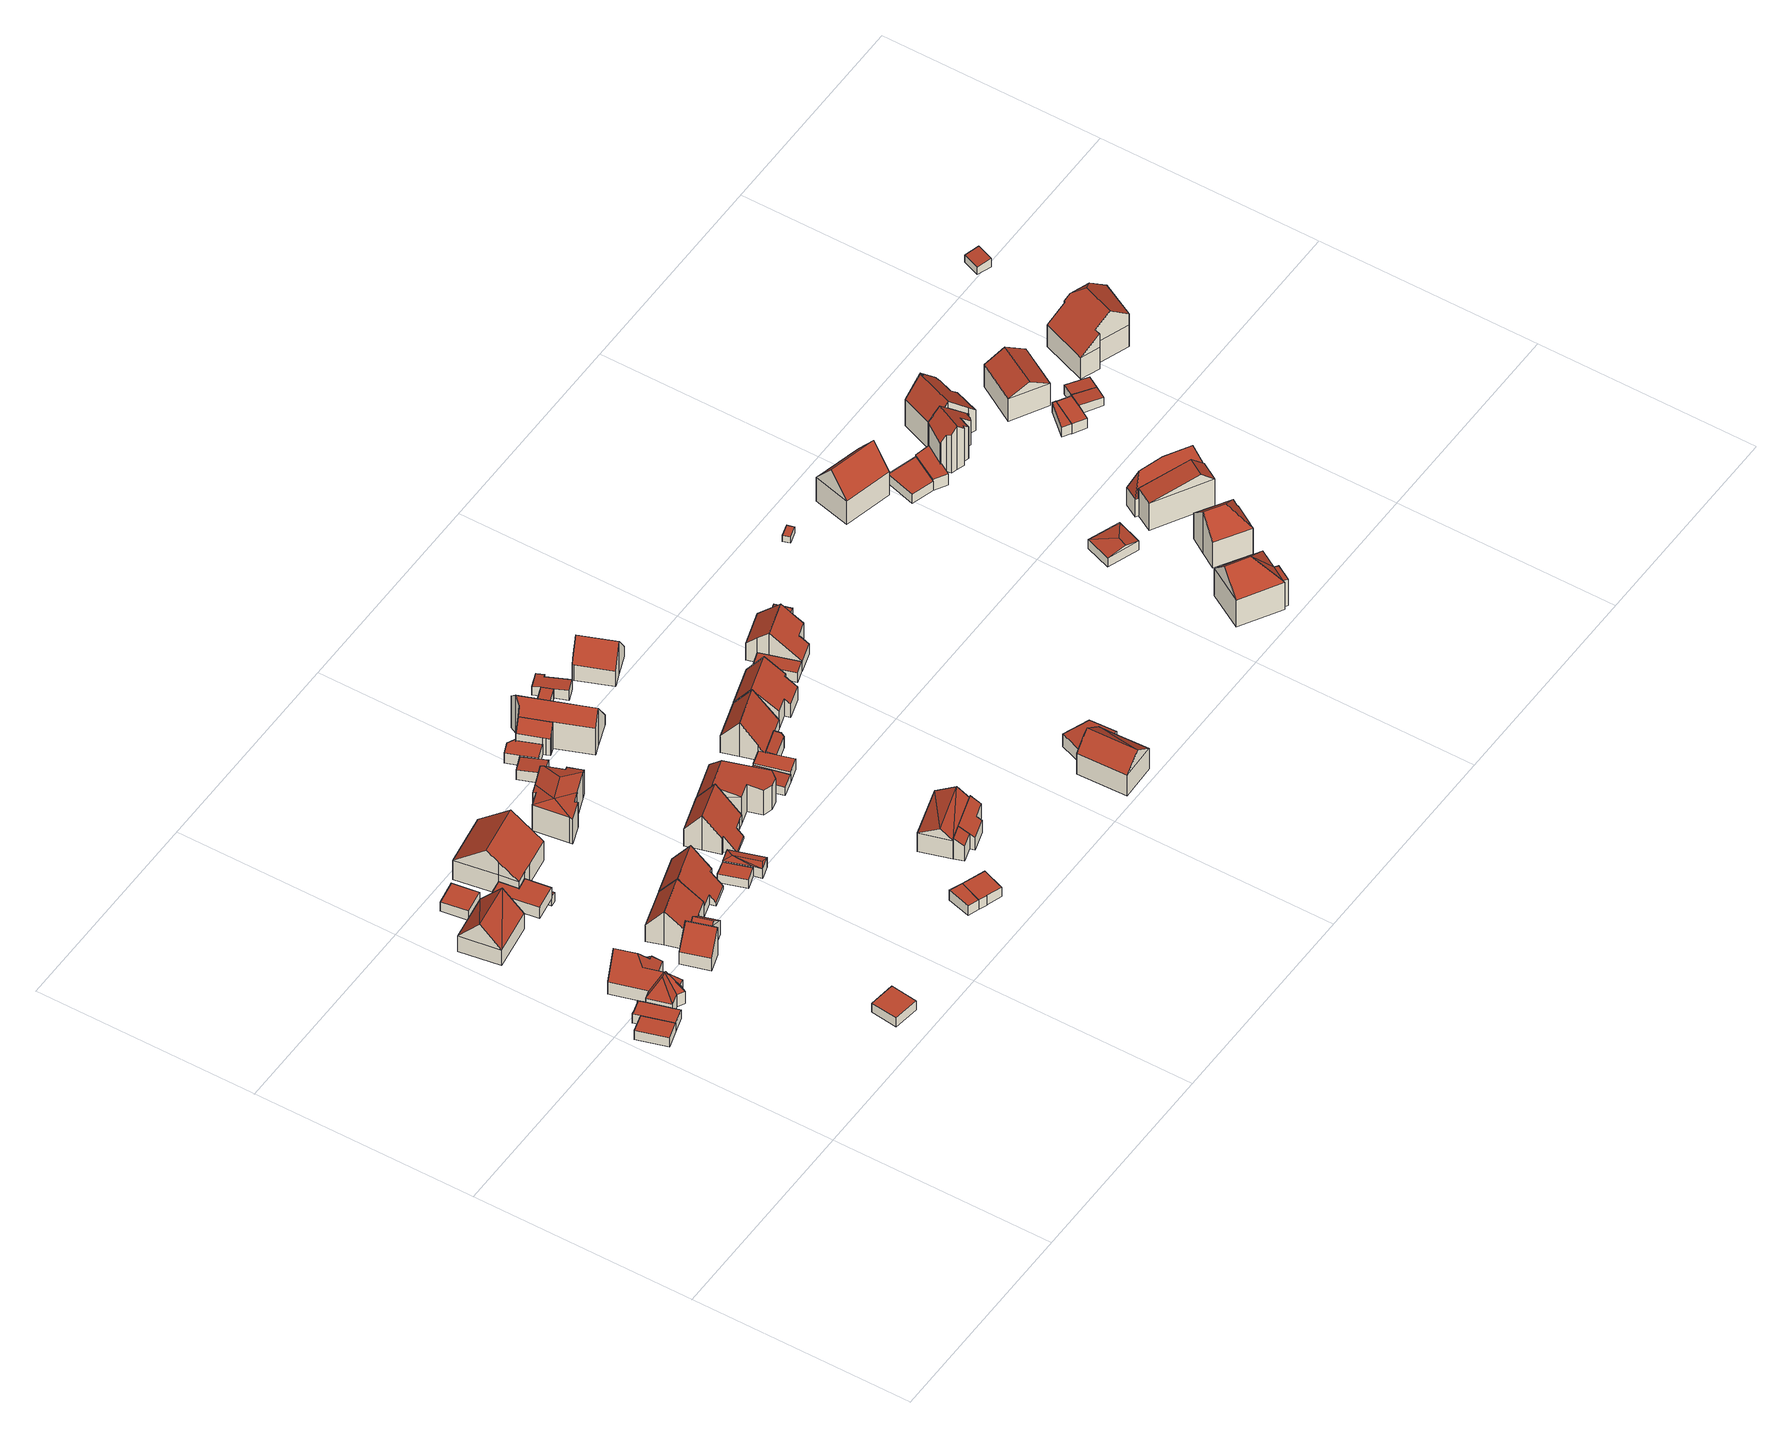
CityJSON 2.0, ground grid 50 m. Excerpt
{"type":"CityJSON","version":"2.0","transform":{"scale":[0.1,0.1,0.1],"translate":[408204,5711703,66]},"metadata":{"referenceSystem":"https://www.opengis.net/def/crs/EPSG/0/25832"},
"CityObjects":{
"building1":{"type":"Building","attributes":{"Gemeindeschluessel":"05978036","Geometrietyp2DReferenz":"3000","function":"31001_2460","roofType":"1000","measuredHeight":2.51},"geometry":[{"type":"MultiSurface","lod":"2","boundaries":[[[0,1,2,3]],[[1,4,5,2]],[[4,6,7,5]],[[6,0,3,7]],[[6,4,1,0]],[[3,2,5,7]]],"semantics":{"surfaces":[{"type":"WallSurface"},{"type":"RoofSurface"},{"type":"GroundSurface"}],"values":[0,0,0,0,1,2]}}]},
"building2":{"type":"Building","attributes":{"Gemeindeschluessel":"05978036","Geometrietyp2DReferenz":"3000","function":"31001_2460","roofType":"1000","measuredHeight":2.47},"geometry":[{"type":"MultiSurface","lod":"2","boundaries":[[[8,1,2,9]],[[1,0,3,2]],[[0,10,11,3]],[[10,12,13,11]],[[12,14,15,13]],[[14,16,17,15]],[[16,18,19,17]],[[18,20,21,19]],[[20,22,23,21]],[[22,24,25,23]],[[24,8,9,25]],[[24,22,20,18,16,14,12,10,0,1,8]],[[9,2,3,11,13,15,17,19,21,23,25]]],"semantics":{"surfaces":[{"type":"WallSurface"},{"type":"RoofSurface"},{"type":"GroundSurface"}],"values":[0,0,0,0,0,0,0,0,0,0,0,1,2]}}]},
"building3":{"type":"Building","attributes":{"Gemeindeschluessel":"05978036","Geometrietyp2DReferenz":"3000","function":"31001_1000","roofType":"5000","measuredHeight":9.23},"geometry":[{"type":"MultiSurface","lod":"2","boundaries":[[[26,27,28,29]],[[27,30,31,28]],[[30,32,33,31]],[[32,34,35,33]],[[34,36,37,35]],[[36,38,39,37]],[[38,40,41,39]],[[40,42,43,41]],[[42,44,45,43]],[[44,46,47,45]],[[46,48,49,47]],[[48,50,51,49]],[[50,26,29,51]],[[52,53,50,48]],[[54,52,48,46]],[[55,54,46,44]],[[55,44,42]],[[56,57,54,55,42,40]],[[58,59,60,56,40,38]],[[58,38,36]],[[59,58,36,34]],[[61,60,59,34,32]],[[61,32,30]],[[57,56,60,61,30,27]],[[53,52,54,57,27,26]],[[53,26,50]],[[29,28,31,33,35,37,39,41,43,45,47,49,51]]],"semantics":{"surfaces":[{"type":"WallSurface"},{"type":"RoofSurface"},{"type":"GroundSurface"}],"values":[0,0,0,0,0,0,0,0,0,0,0,0,0,1,1,1,1,1,1,1,1,1,0,1,1,1,2]}}]},
"building4":{"type":"Building","attributes":{"Gemeindeschluessel":"05978036","Geometrietyp2DReferenz":"3000","function":"31001_1000","roofType":"3100","measuredHeight":9.5},"geometry":[{"type":"MultiSurface","lod":"2","boundaries":[[[62,63,64,65]],[[63,66,67,64]],[[66,68,69,67]],[[68,62,65,69]],[[66,63,70]],[[62,68,71]],[[63,71,70]],[[71,63,62]],[[68,70,71]],[[70,68,66]],[[65,64,67,69]]],"semantics":{"surfaces":[{"type":"WallSurface"},{"type":"RoofSurface"},{"type":"GroundSurface"}],"values":[0,0,0,0,0,0,1,1,1,1,2]}}]},
"building5":{"type":"Building","attributes":{"Gemeindeschluessel":"05978036","Geometrietyp2DReferenz":"3000","function":"31001_2460","roofType":"1000","measuredHeight":2.5},"geometry":[{"type":"MultiSurface","lod":"2","boundaries":[[[72,73,74,75]],[[73,76,77,74]],[[76,78,79,77]],[[78,72,75,79]],[[78,76,73,72]],[[75,74,77,79]]],"semantics":{"surfaces":[{"type":"WallSurface"},{"type":"RoofSurface"},{"type":"GroundSurface"}],"values":[0,0,0,0,1,2]}}]},
"building6":{"type":"Building","attributes":{"Gemeindeschluessel":"05978036","Geometrietyp2DReferenz":"3000","function":"31001_2460","roofType":"2100","measuredHeight":7.75},"geometry":[{"type":"MultiSurface","lod":"2","boundaries":[[[80,81,82,83]],[[81,84,85,82]],[[84,86,87,85]],[[86,88,89,87]],[[88,90,91,89]],[[90,80,83,91]],[[90,88,86,84,81,80]],[[83,82,85,87,89,91]]],"semantics":{"surfaces":[{"type":"WallSurface"},{"type":"RoofSurface"},{"type":"GroundSurface"}],"values":[0,0,0,0,0,0,1,2]}}]},
"building7":{"type":"Building","attributes":{"Gemeindeschluessel":"05978036","Geometrietyp2DReferenz":"3000","function":"31001_2460","roofType":"1000","measuredHeight":2.64},"geometry":[{"type":"MultiSurface","lod":"2","boundaries":[[[92,93,94,95]],[[93,96,97,94]],[[96,98,99,97]],[[98,92,95,99]],[[98,96,93,92]],[[95,94,97,99]]],"semantics":{"surfaces":[{"type":"WallSurface"},{"type":"RoofSurface"},{"type":"GroundSurface"}],"values":[0,0,0,0,1,2]}}]},
"building8":{"type":"Building","attributes":{"Gemeindeschluessel":"05978036","Geometrietyp2DReferenz":"3000","function":"31001_2460","roofType":"1000","measuredHeight":3},"geometry":[{"type":"MultiSurface","lod":"2","boundaries":[[[100,101,102,103]],[[101,104,105,102]],[[104,106,107,105]],[[106,108,109,107]],[[108,110,111,109]],[[110,100,103,111]],[[110,108,106,104,101,100]],[[103,102,105,107,109,111]]],"semantics":{"surfaces":[{"type":"WallSurface"},{"type":"RoofSurface"},{"type":"GroundSurface"}],"values":[0,0,0,0,0,0,1,2]}}]},
"building9":{"type":"Building","attributes":{"Gemeindeschluessel":"05978036","Geometrietyp2DReferenz":"3000","function":"31001_1000"},"children":["building9-1","building9-2"]},
"building9-1":{"type":"BuildingPart","attributes":{"roofType":"3100","measuredHeight":8.42},"parents":["building9"],"geometry":[{"type":"MultiSurface","lod":"2","boundaries":[[[112,113,114,115]],[[113,88,89,114]],[[88,116,117,118,89]],[[88,113,119]],[[112,120,116,121]],[[113,112,121,119]],[[116,88,119,121]],[[115,114,89,118]],[[120,117,116]],[[112,115,118,117,120]]],"semantics":{"surfaces":[{"type":"WallSurface"},{"type":"RoofSurface"},{"type":"GroundSurface"},{"type":"ClosureSurface"}],"values":[0,0,0,0,0,1,1,2,0,3]}}]},
"building9-2":{"type":"BuildingPart","attributes":{"roofType":"3100","measuredHeight":9.26},"parents":["building9"],"geometry":[{"type":"MultiSurface","lod":"2","boundaries":[[[117,122,87,118]],[[122,123,85,87]],[[123,124,125,85]],[[124,126,127,125]],[[126,128,129,127]],[[128,130,131,129]],[[130,132,133,131]],[[132,134,112,115,133]],[[130,128,126,124]],[[124,123,122,117,120,134,132,130]],[[118,87,85,125,127,129,131,133,115]],[[120,112,134]],[[118,115,112,120,117]]],"semantics":{"surfaces":[{"type":"WallSurface"},{"type":"RoofSurface"},{"type":"GroundSurface"},{"type":"ClosureSurface"}],"values":[0,0,0,0,0,0,0,0,1,1,2,0,3]}}]},
"building10":{"type":"Building","attributes":{"Gemeindeschluessel":"05978036","Geometrietyp2DReferenz":"3000","function":"51009_1610","roofType":"1000","measuredHeight":2.47},"geometry":[{"type":"MultiSurface","lod":"2","boundaries":[[[135,136,137,138,139,140]],[[141,142,136,135]],[[142,143,137,136]],[[143,144,138,137]],[[144,145,139,138]],[[145,146,140,139]],[[146,141,135,140]],[[146,145,144,143,142,141]]],"semantics":{"surfaces":[{"type":"GroundSurface"},{"type":"WallSurface"},{"type":"RoofSurface"}],"values":[0,1,1,1,1,1,1,2]}}]},
"building11":{"type":"Building","attributes":{"Gemeindeschluessel":"05978036","Geometrietyp2DReferenz":"3000","function":"31001_1000","roofType":"3100","measuredHeight":10.94},"geometry":[{"type":"MultiSurface","lod":"2","boundaries":[[[147,148,149,150]],[[148,151,152,149]],[[151,153,154,152]],[[153,155,156,154]],[[155,157,158,156]],[[157,159,160,158]],[[159,147,150,160]],[[147,159,161,162]],[[155,153,151,148,162,161,163]],[[155,163,157]],[[157,163,161,159]],[[147,162,148]],[[150,149,152,154,156,158,160]]],"semantics":{"surfaces":[{"type":"WallSurface"},{"type":"RoofSurface"},{"type":"GroundSurface"}],"values":[0,0,0,0,0,0,0,1,1,0,0,0,2]}}]},
"building12":{"type":"Building","attributes":{"Gemeindeschluessel":"05978036","Geometrietyp2DReferenz":"3000","function":"31001_1000","roofType":"3100","measuredHeight":9.49},"geometry":[{"type":"MultiSurface","lod":"2","boundaries":[[[164,165,166,167]],[[165,168,169,166]],[[168,170,133,169]],[[170,171,172,133]],[[171,173,129,172]],[[173,174,175,129]],[[174,176,177,175]],[[176,178,179,177]],[[178,180,181,179]],[[180,164,167,181]],[[176,174,173,171]],[[171,170,168,165,164,180,178,176]],[[167,166,169,133,172,129,175,177,179,181]]],"semantics":{"surfaces":[{"type":"WallSurface"},{"type":"RoofSurface"},{"type":"GroundSurface"}],"values":[0,0,0,0,0,0,0,0,0,0,1,1,2]}}]},
"building13":{"type":"Building","attributes":{"Gemeindeschluessel":"05978036","Geometrietyp2DReferenz":"3000","function":"31001_2460","roofType":"1000","measuredHeight":2.4},"geometry":[{"type":"MultiSurface","lod":"2","boundaries":[[[182,183,184,185]],[[183,186,187,184]],[[186,188,189,187]],[[188,182,185,189]],[[188,186,183,182]],[[185,184,187,189]]],"semantics":{"surfaces":[{"type":"WallSurface"},{"type":"RoofSurface"},{"type":"GroundSurface"}],"values":[0,0,0,0,1,2]}}]},
"building14":{"type":"Building","attributes":{"Gemeindeschluessel":"05978036","Geometrietyp2DReferenz":"3000","function":"31001_2460","roofType":"5000","measuredHeight":3.07},"geometry":[{"type":"MultiSurface","lod":"2","boundaries":[[[190,191,192,185]],[[191,193,194,192]],[[193,195,196,194]],[[195,197,184,196]],[[197,190,185,184]],[[198,195,199]],[[198,197,195]],[[197,198,190]],[[199,195,193]],[[198,199,193,191]],[[198,191,190]],[[185,192,194,196,184]]],"semantics":{"surfaces":[{"type":"WallSurface"},{"type":"RoofSurface"},{"type":"GroundSurface"}],"values":[0,0,0,0,0,1,1,1,1,1,1,2]}}]},
"building15":{"type":"Building","attributes":{"Gemeindeschluessel":"05978036","Geometrietyp2DReferenz":"3000","function":"31001_1310","roofType":"1000","measuredHeight":2.71},"geometry":[{"type":"MultiSurface","lod":"2","boundaries":[[[200,201,202,203]],[[201,204,205,202]],[[204,206,207,205]],[[206,200,203,207]],[[206,204,201,200]],[[203,202,205,207]]],"semantics":{"surfaces":[{"type":"WallSurface"},{"type":"RoofSurface"},{"type":"GroundSurface"}],"values":[0,0,0,0,1,2]}}]},
"building16":{"type":"Building","attributes":{"Gemeindeschluessel":"05978036","Geometrietyp2DReferenz":"3000","function":"31001_1000","roofType":"3200","measuredHeight":8.1},"geometry":[{"type":"MultiSurface","lod":"2","boundaries":[[[208,209,210,211]],[[209,212,213,210]],[[212,214,215,213]],[[214,216,217,215]],[[216,218,219,217]],[[218,220,221,219]],[[220,222,223,221]],[[222,224,225,223]],[[224,226,227,225]],[[226,228,229,227]],[[228,230,231,229]],[[230,232,233,231]],[[232,234,235,233]],[[234,236,237,235]],[[236,208,211,237]],[[232,230,238]],[[220,218,216,214,212,239]],[[222,220,239,238]],[[230,228,226,224,222,238]],[[212,209,208,238,239]],[[208,236,234,232,238]],[[211,210,213,215,217,219,221,223,225,227,229,231,233,235,237]]],"semantics":{"surfaces":[{"type":"WallSurface"},{"type":"RoofSurface"},{"type":"GroundSurface"}],"values":[0,0,0,0,0,0,0,0,0,0,0,0,0,0,0,1,1,1,1,1,1,2]}}]},
"building17":{"type":"Building","attributes":{"Gemeindeschluessel":"05978036","Geometrietyp2DReferenz":"3000","function":"51009_1611","roofType":"1000","measuredHeight":2.68},"geometry":[{"type":"MultiSurface","lod":"2","boundaries":[[[240,241,242,243]],[[241,204,244,242]],[[204,201,245,244]],[[201,246,247,245]],[[246,248,249,247]],[[248,240,243,249]],[[248,246,201,204,241,240]],[[243,242,244,245,247,249]]],"semantics":{"surfaces":[{"type":"WallSurface"},{"type":"RoofSurface"},{"type":"GroundSurface"}],"values":[0,0,0,0,0,0,1,2]}}]},
"building18":{"type":"Building","attributes":{"Gemeindeschluessel":"05978036","Geometrietyp2DReferenz":"3000","function":"31001_1000","roofType":"3100","measuredHeight":9.59},"geometry":[{"type":"MultiSurface","lod":"2","boundaries":[[[250,251,252,253]],[[251,254,255,252]],[[254,256,257,255]],[[256,258,259,257]],[[258,260,261,259]],[[260,262,263,261]],[[262,264,265,263]],[[264,266,267,265]],[[266,268,269,267]],[[268,270,271,269]],[[270,250,253,271]],[[266,264,262,260,258,256,254,251,250]],[[250,270,268,266]],[[253,252,255,257,259,261,263,265,267,269,271]]],"semantics":{"surfaces":[{"type":"WallSurface"},{"type":"RoofSurface"},{"type":"GroundSurface"}],"values":[0,0,0,0,0,0,0,0,0,0,0,1,1,2]}}]},
"building19":{"type":"Building","attributes":{"Gemeindeschluessel":"05978036","Geometrietyp2DReferenz":"3000","function":"31001_2460","roofType":"2100","measuredHeight":2.95},"geometry":[{"type":"MultiSurface","lod":"2","boundaries":[[[272,273,274,275]],[[273,276,277,274]],[[276,278,279,277]],[[278,280,281,279]],[[280,272,275,281]],[[280,278,276,273,272]],[[275,274,277,279,281]]],"semantics":{"surfaces":[{"type":"WallSurface"},{"type":"RoofSurface"},{"type":"GroundSurface"}],"values":[0,0,0,0,0,1,2]}}]},
"building20":{"type":"Building","attributes":{"Gemeindeschluessel":"05978036","Geometrietyp2DReferenz":"3000","function":"51009_1610","roofType":"2100","measuredHeight":5.73},"geometry":[{"type":"MultiSurface","lod":"2","boundaries":[[[282,283,284,285]],[[283,286,287,284]],[[286,288,289,287]],[[288,282,285,289]],[[288,286,283,282]],[[285,284,287,289]]],"semantics":{"surfaces":[{"type":"WallSurface"},{"type":"RoofSurface"},{"type":"GroundSurface"}],"values":[0,0,0,0,1,2]}}]},
"building21":{"type":"Building","attributes":{"Gemeindeschluessel":"05978036","Geometrietyp2DReferenz":"3000","function":"31001_1000","roofType":"5000","measuredHeight":8.57},"geometry":[{"type":"MultiSurface","lod":"2","boundaries":[[[290,291,292,271]],[[291,293,294,292]],[[293,295,296,294]],[[295,297,298,296]],[[297,299,300,298]],[[299,301,302,300]],[[301,303,304,302]],[[303,305,252,304]],[[305,290,271,252]],[[306,295,293,291,307]],[[307,291,290,308]],[[299,297,306,307,308,305,303,301]],[[290,305,308]],[[297,295,306]],[[271,292,294,296,298,300,302,304,252]]],"semantics":{"surfaces":[{"type":"WallSurface"},{"type":"RoofSurface"},{"type":"GroundSurface"}],"values":[0,0,0,0,0,0,0,0,0,1,1,1,0,0,2]}}]},
"building22":{"type":"Building","attributes":{"Gemeindeschluessel":"05978036","Geometrietyp2DReferenz":"3000","function":"31001_2460","roofType":"1000","measuredHeight":2.88},"geometry":[{"type":"MultiSurface","lod":"2","boundaries":[[[309,310,311,312]],[[310,313,314,311]],[[313,315,316,314]],[[315,317,318,316]],[[317,319,320,318]],[[319,321,322,320]],[[321,323,324,322]],[[323,309,312,324]],[[323,321,319,317,315,313,310,309]],[[312,311,314,316,318,320,322,324]]],"semantics":{"surfaces":[{"type":"WallSurface"},{"type":"RoofSurface"},{"type":"GroundSurface"}],"values":[0,0,0,0,0,0,0,0,1,2]}}]},
"building23":{"type":"Building","attributes":{"Gemeindeschluessel":"05978036","Geometrietyp2DReferenz":"3000","function":"31001_1000"},"children":["building23-1","building23-2"]},
"building23-1":{"type":"BuildingPart","attributes":{"roofType":"3100","measuredHeight":7.54},"parents":["building23"],"geometry":[{"type":"MultiSurface","lod":"2","boundaries":[[[325,326,327,328]],[[326,329,330,327]],[[331,325,328,332]],[[329,326,333]],[[325,331,334]],[[326,334,333]],[[334,326,325]],[[333,331,335,329]],[[331,333,334]],[[328,327,330,336,332]],[[332,336,335,331]],[[336,330,329,335]]],"semantics":{"surfaces":[{"type":"WallSurface"},{"type":"RoofSurface"},{"type":"GroundSurface"},{"type":"ClosureSurface"}],"values":[0,0,0,0,0,1,1,1,1,2,0,3]}}]},
"building23-2":{"type":"BuildingPart","attributes":{"roofType":"2100","measuredHeight":5.76},"parents":["building23"],"geometry":[{"type":"MultiSurface","lod":"2","boundaries":[[[337,338,339,330,329]],[[338,340,341,339]],[[340,342,343,341]],[[342,344,345,343]],[[344,283,346,345]],[[283,282,335,336,346]],[[283,344,342,340,338,337,282]],[[336,330,339,341,343,345,346]],[[337,329,335,282]],[[329,330,336,335]]],"semantics":{"surfaces":[{"type":"WallSurface"},{"type":"RoofSurface"},{"type":"GroundSurface"},{"type":"ClosureSurface"}],"values":[0,0,0,0,0,0,1,2,0,3]}}]},
"building24":{"type":"Building","attributes":{"Gemeindeschluessel":"05978036","Geometrietyp2DReferenz":"3000","function":"31001_2460","roofType":"2100","measuredHeight":2.73},"geometry":[{"type":"MultiSurface","lod":"2","boundaries":[[[347,348,349,350]],[[348,351,352,349]],[[351,353,354,352]],[[353,347,350,354]],[[353,351,348,347]],[[350,349,352,354]]],"semantics":{"surfaces":[{"type":"WallSurface"},{"type":"RoofSurface"},{"type":"GroundSurface"}],"values":[0,0,0,0,1,2]}}]},
"building25":{"type":"Building","attributes":{"Gemeindeschluessel":"05978036","Geometrietyp2DReferenz":"3000","function":"31001_1000"},"children":["building25-1","building25-2"]},
"building25-1":{"type":"BuildingPart","attributes":{"roofType":"3100","measuredHeight":10.54},"parents":["building25"],"geometry":[{"type":"MultiSurface","lod":"2","boundaries":[[[355,356,357,358]],[[356,359,360,357]],[[359,361,362,360]],[[361,363,364,362]],[[363,365,366,364]],[[365,367,368,366]],[[367,369,370,368]],[[369,371,372,370]],[[371,373,374,372]],[[373,375,376,374]],[[375,377,378,376]],[[377,379,380,378]],[[379,381,382,380]],[[377,375,373,371,369,367,365,363,361,359]],[[359,356,355,381,379,377]],[[358,357,360,362,364,366,368,370,372,374,376,378,380,382]],[[358,382,381,355]]],"semantics":{"surfaces":[{"type":"WallSurface"},{"type":"RoofSurface"},{"type":"GroundSurface"},{"type":"ClosureSurface"}],"values":[0,0,0,0,0,0,0,0,0,0,0,0,0,1,1,2,3]}}]},
"building25-2":{"type":"BuildingPart","attributes":{"roofType":"2100","measuredHeight":7.42},"parents":["building25"],"geometry":[{"type":"MultiSurface","lod":"2","boundaries":[[[383,384,385,386]],[[384,387,388,385]],[[387,389,390,388]],[[389,391,392,390]],[[391,393,394,392]],[[393,395,396,394]],[[395,355,358,396]],[[383,386,382,381]],[[381,355,395,393,391,389,387,384,383]],[[386,385,388,390,392,394,396,358,382]],[[381,382,358,355]]],"semantics":{"surfaces":[{"type":"WallSurface"},{"type":"RoofSurface"},{"type":"GroundSurface"},{"type":"ClosureSurface"}],"values":[0,0,0,0,0,0,0,0,1,2,3]}}]},
"building26":{"type":"Building","attributes":{"Gemeindeschluessel":"05978036","Geometrietyp2DReferenz":"3000","function":"31001_2460","roofType":"9999","measuredHeight":3},"geometry":[{"type":"MultiSurface","lod":"2","boundaries":[[[397,398,399,400,401]],[[401,400,402,352]],[[400,399,403,402]],[[399,398,404,403]],[[398,397,354,404]],[[397,401,352,354]],[[352,402,403,404,354]]],"semantics":{"surfaces":[{"type":"RoofSurface"},{"type":"WallSurface"},{"type":"GroundSurface"}],"values":[0,1,1,1,1,1,2]}}]},
"building27":{"type":"Building","attributes":{"Gemeindeschluessel":"05978036","Geometrietyp2DReferenz":"3000","function":"31001_1310","roofType":"1000","measuredHeight":2.51},"geometry":[{"type":"MultiSurface","lod":"2","boundaries":[[[405,406,407,408]],[[406,409,410,407]],[[409,411,412,410]],[[411,413,414,412]],[[413,415,416,414]],[[415,405,408,416]],[[415,413,411,409,406,405]],[[408,407,410,412,414,416]]],"semantics":{"surfaces":[{"type":"WallSurface"},{"type":"RoofSurface"},{"type":"GroundSurface"}],"values":[0,0,0,0,0,0,1,2]}}]},
"building28":{"type":"Building","attributes":{"Gemeindeschluessel":"05978036","Geometrietyp2DReferenz":"3000","function":"31001_1000"},"children":["building28-1","building28-2"]},
"building28-1":{"type":"BuildingPart","attributes":{"roofType":"3100","measuredHeight":9.5},"parents":["building28"],"geometry":[{"type":"MultiSurface","lod":"2","boundaries":[[[417,418,419,420]],[[418,421,422,419]],[[421,423,424,422]],[[423,425,426,424]],[[425,427,428,426]],[[427,429,430,428]],[[429,431,432,430]],[[431,433,434,432]],[[433,435,436,434]],[[431,429,427,425]],[[425,423,421,418,417,435,433,431]],[[420,419,422,424,426,428,430,432,434,436]],[[420,436,435,417]]],"semantics":{"surfaces":[{"type":"WallSurface"},{"type":"RoofSurface"},{"type":"GroundSurface"},{"type":"ClosureSurface"}],"values":[0,0,0,0,0,0,0,0,0,1,1,2,3]}}]},
"building28-2":{"type":"BuildingPart","attributes":{"roofType":"2100","measuredHeight":3.31},"parents":["building28"],"geometry":[{"type":"MultiSurface","lod":"2","boundaries":[[[437,438,439,436,435]],[[438,440,441,439]],[[440,399,442,441]],[[399,443,417,420,442]],[[443,399,440,438,437]],[[436,439,441,442,420]],[[435,417,443,437]],[[435,436,420,417]]],"semantics":{"surfaces":[{"type":"WallSurface"},{"type":"RoofSurface"},{"type":"GroundSurface"},{"type":"ClosureSurface"}],"values":[0,0,0,0,1,2,0,3]}}]},
"building29":{"type":"Building","attributes":{"Gemeindeschluessel":"05978036","Geometrietyp2DReferenz":"3000","function":"31001_2460","roofType":"2100","measuredHeight":2.82},"geometry":[{"type":"MultiSurface","lod":"2","boundaries":[[[444,445,446,447]],[[445,448,449,446]],[[448,450,451,449]],[[450,452,453,451]],[[452,454,455,453]],[[454,413,456,455]],[[413,457,458,456]],[[457,444,447,458]],[[457,413,454,452,450,448,445,444]],[[447,446,449,451,453,455,456,458]]],"semantics":{"surfaces":[{"type":"WallSurface"},{"type":"RoofSurface"},{"type":"GroundSurface"}],"values":[0,0,0,0,0,0,0,0,1,2]}}]},
"building30":{"type":"Building","attributes":{"Gemeindeschluessel":"05978036","Geometrietyp2DReferenz":"3000","function":"31001_1000","roofType":"3100","measuredHeight":9.36},"geometry":[{"type":"MultiSurface","lod":"2","boundaries":[[[459,460,461,462]],[[460,463,464,461]],[[463,465,434,464]],[[465,466,467,434]],[[466,468,430,467]],[[468,469,470,430]],[[469,471,472,470]],[[471,473,474,472]],[[473,475,476,474]],[[475,459,462,476]],[[471,469,468,466]],[[466,465,463,460,459,475,473,471]],[[462,461,464,434,467,430,470,472,474,476]]],"semantics":{"surfaces":[{"type":"WallSurface"},{"type":"RoofSurface"},{"type":"GroundSurface"}],"values":[0,0,0,0,0,0,0,0,0,0,1,1,2]}}]},
"building31":{"type":"Building","attributes":{"Gemeindeschluessel":"05978036","Geometrietyp2DReferenz":"3000","function":"31001_1000","roofType":"3100","measuredHeight":9.07},"geometry":[{"type":"MultiSurface","lod":"2","boundaries":[[[477,478,479,480]],[[478,481,482,479]],[[481,483,484,482]],[[483,485,486,484]],[[485,487,488,486]],[[487,489,490,488]],[[489,491,492,490]],[[491,493,494,492]],[[493,495,496,494]],[[495,477,480,496]],[[491,489,487,485,483,481]],[[481,478,477,495,493,491]],[[480,479,482,484,486,488,490,492,494,496]]],"semantics":{"surfaces":[{"type":"WallSurface"},{"type":"RoofSurface"},{"type":"GroundSurface"}],"values":[0,0,0,0,0,0,0,0,0,0,1,1,2]}}]},
"building32":{"type":"Building","attributes":{"Gemeindeschluessel":"05978036","Geometrietyp2DReferenz":"3000","function":"31001_1000","roofType":"5000","measuredHeight":9.36},"geometry":[{"type":"MultiSurface","lod":"2","boundaries":[[[497,498,499,500]],[[498,501,502,499]],[[501,503,504,502]],[[503,505,506,504]],[[505,507,508,506]],[[507,497,500,508]],[[509,510,503,501,511]],[[511,498,497,507]],[[507,509,511]],[[505,510,509,507]],[[503,510,505]],[[498,511,501]],[[500,499,502,504,506,508]]],"semantics":{"surfaces":[{"type":"WallSurface"},{"type":"RoofSurface"},{"type":"GroundSurface"}],"values":[0,0,0,0,0,0,1,1,1,0,0,0,2]}}]},
"building33":{"type":"Building","attributes":{"Gemeindeschluessel":"05978036","Geometrietyp2DReferenz":"3000","function":"31001_2460","roofType":"2100","measuredHeight":3.56},"geometry":[{"type":"MultiSurface","lod":"2","boundaries":[[[512,513,514,515]],[[513,516,517,514]],[[516,518,519,517]],[[518,520,521,519]],[[520,522,523,521]],[[522,512,515,523]],[[522,520,518,516,513,512]],[[515,514,517,519,521,523]]],"semantics":{"surfaces":[{"type":"WallSurface"},{"type":"RoofSurface"},{"type":"GroundSurface"}],"values":[0,0,0,0,0,0,1,2]}}]},
"building34":{"type":"Building","attributes":{"Gemeindeschluessel":"05978036","Geometrietyp2DReferenz":"3000","function":"31001_2460","roofType":"2100","measuredHeight":2.78},"geometry":[{"type":"MultiSurface","lod":"2","boundaries":[[[524,525,526,527]],[[525,528,529,526]],[[528,530,531,529]],[[530,524,527,531]],[[530,528,525,524]],[[527,526,529,531]]],"semantics":{"surfaces":[{"type":"WallSurface"},{"type":"RoofSurface"},{"type":"GroundSurface"}],"values":[0,0,0,0,1,2]}}]},
"building35":{"type":"Building","attributes":{"Gemeindeschluessel":"05978036","Geometrietyp2DReferenz":"3000","function":"31001_1000"},"children":["building35-1","building35-2"]},
"building35-1":{"type":"BuildingPart","attributes":{"roofType":"3100","measuredHeight":8.84},"parents":["building35"],"geometry":[{"type":"MultiSurface","lod":"2","boundaries":[[[532,533,534,535]],[[533,536,537,534]],[[536,538,539,537]],[[538,540,527,539]],[[540,541,542,527]],[[541,543,531,542]],[[543,544,545,531]],[[544,546,547,545]],[[546,548,549,547]],[[548,550,551,552,549]],[[553,554,555]],[[553,532,535,554]],[[556,550,548,546,544,543,541]],[[541,540,538,536,533,532,553,556]],[[535,534,537,539,527,542,531,545,547,549,552,557,554]],[[558,551,550,556]],[[557,552,551,558]],[[553,555,558,556]],[[557,558,555,554]]],"semantics":{"surfaces":[{"type":"WallSurface"},{"type":"RoofSurface"},{"type":"GroundSurface"},{"type":"ClosureSurface"}],"values":[0,0,0,0,0,0,0,0,0,0,0,0,1,1,2,0,3,0,3]}}]},
"building35-2":{"type":"BuildingPart","attributes":{"roofType":"1000","measuredHeight":6.1},"parents":["building35"],"geometry":[{"type":"MultiSurface","lod":"2","boundaries":[[[559,560,561,562]],[[560,555,554,561]],[[551,563,549,552]],[[563,559,562,549]],[[563,551,558,555,560,559]],[[562,561,554,557,552,549]],[[552,557,558,551]],[[557,554,555,558]]],"semantics":{"surfaces":[{"type":"WallSurface"},{"type":"RoofSurface"},{"type":"GroundSurface"},{"type":"ClosureSurface"}],"values":[0,0,0,0,1,2,3,3]}}]},
"building36":{"type":"Building","attributes":{"Gemeindeschluessel":"05978036","Geometrietyp2DReferenz":"3000","function":"31001_2500","roofType":"1000","measuredHeight":1.71},"geometry":[{"type":"MultiSurface","lod":"2","boundaries":[[[564,565,566,567]],[[565,568,569,566]],[[568,570,571,569]],[[570,564,567,571]],[[570,568,565,564]],[[567,566,569,571]]],"semantics":{"surfaces":[{"type":"WallSurface"},{"type":"RoofSurface"},{"type":"GroundSurface"}],"values":[0,0,0,0,1,2]}}]},
"building37":{"type":"Building","attributes":{"Gemeindeschluessel":"05978036","Geometrietyp2DReferenz":"3000","function":"31001_1000"},"children":["building37-1","building37-2"]},
"building37-1":{"type":"BuildingPart","attributes":{"roofType":"5000","measuredHeight":12.54},"parents":["building37"],"geometry":[{"type":"MultiSurface","lod":"2","boundaries":[[[572,573,574,575]],[[573,576,577,574]],[[576,578,579,577]],[[578,580,581,579]],[[582,572,575,583]],[[582,584,572]],[[580,584,582]],[[584,580,578]],[[585,584,578,576]],[[585,576,573]],[[584,585,573,572]],[[575,574,577,579,581,583]],[[583,581,580,582]]],"semantics":{"surfaces":[{"type":"WallSurface"},{"type":"RoofSurface"},{"type":"GroundSurface"},{"type":"ClosureSurface"}],"values":[0,0,0,0,0,1,1,1,1,0,1,2,3]}}]},
"building37-2":{"type":"BuildingPart","attributes":{"roofType":"2100","measuredHeight":7.49},"parents":["building37"],"geometry":[{"type":"MultiSurface","lod":"2","boundaries":[[[586,582,583,587]],[[588,589,581,580]],[[588,586,587,589]],[[588,580,582,586]],[[587,583,581,589]],[[580,581,583,582]]],"semantics":{"surfaces":[{"type":"WallSurface"},{"type":"RoofSurface"},{"type":"GroundSurface"},{"type":"ClosureSurface"}],"values":[0,0,0,1,2,3]}}]},
"building38":{"type":"Building","attributes":{"Gemeindeschluessel":"05978036","Geometrietyp2DReferenz":"3000","function":"31001_1000","roofType":"3100","measuredHeight":12.01},"geometry":[{"type":"MultiSurface","lod":"2","boundaries":[[[590,591,592,593]],[[591,594,595,592]],[[594,596,597,595]],[[596,590,593,597]],[[594,591,598]],[[590,596,599]],[[591,590,599,598]],[[596,594,598,599]],[[593,592,595,597]]],"semantics":{"surfaces":[{"type":"WallSurface"},{"type":"RoofSurface"},{"type":"GroundSurface"}],"values":[0,0,0,0,0,0,1,1,2]}}]},
"building39":{"type":"Building","attributes":{"Gemeindeschluessel":"05978036","Geometrietyp2DReferenz":"3000","function":"31001_2460","roofType":"5000","measuredHeight":3.13},"geometry":[{"type":"MultiSurface","lod":"2","boundaries":[[[600,601,602,603]],[[601,604,605,602]],[[604,606,607,605]],[[606,600,603,607]],[[604,601,608]],[[600,606,609]],[[601,600,609,608]],[[606,604,608,609]],[[603,602,605,607]]],"semantics":{"surfaces":[{"type":"WallSurface"},{"type":"RoofSurface"},{"type":"GroundSurface"}],"values":[0,0,0,0,1,0,1,1,2]}}]},
"building40":{"type":"Building","attributes":{"Gemeindeschluessel":"05978036","Geometrietyp2DReferenz":"3000","function":"31001_2460","roofType":"1000","measuredHeight":2.52},"geometry":[{"type":"MultiSurface","lod":"2","boundaries":[[[610,611,612,613]],[[611,614,615,612]],[[614,616,617,615]],[[616,610,613,617]],[[616,614,611,610]],[[613,612,615,617]]],"semantics":{"surfaces":[{"type":"WallSurface"},{"type":"RoofSurface"},{"type":"GroundSurface"}],"values":[0,0,0,0,1,2]}}]},
"building41":{"type":"Building","attributes":{"Gemeindeschluessel":"05978036","Geometrietyp2DReferenz":"3000","function":"31001_1000","roofType":"5000","measuredHeight":11.63},"geometry":[{"type":"MultiSurface","lod":"2","boundaries":[[[618,619,620,621]],[[619,622,623,620]],[[622,624,625,623]],[[624,626,627,625]],[[626,628,629,627]],[[628,630,631,629]],[[630,632,633,631]],[[632,634,635,633]],[[634,618,621,635]],[[630,628,626,624,622,619,636]],[[619,618,634,636]],[[634,632,630,636]],[[621,620,623,625,627,629,631,633,635]]],"semantics":{"surfaces":[{"type":"WallSurface"},{"type":"RoofSurface"},{"type":"GroundSurface"}],"values":[0,0,0,0,0,0,0,0,0,1,1,1,2]}}]},
"building42":{"type":"Building","attributes":{"Gemeindeschluessel":"05978036","Geometrietyp2DReferenz":"3000","function":"31001_2460","roofType":"9999","measuredHeight":3},"geometry":[{"type":"MultiSurface","lod":"2","boundaries":[[[637,638,639,640,641,642]],[[642,641,617,613]],[[641,640,643,617]],[[640,639,644,643]],[[639,638,645,644]],[[638,637,646,645]],[[637,642,613,646]],[[613,617,643,644,645,646]]],"semantics":{"surfaces":[{"type":"RoofSurface"},{"type":"WallSurface"},{"type":"GroundSurface"}],"values":[0,1,1,1,1,1,1,2]}}]},
"building43":{"type":"Building","attributes":{"Gemeindeschluessel":"05978036","Geometrietyp2DReferenz":"3000","function":"31001_1000"},"children":["building43-1","building43-2"]},
"building43-1":{"type":"BuildingPart","attributes":{"roofType":"3100","measuredHeight":10.12},"parents":["building43"],"geometry":[{"type":"MultiSurface","lod":"2","boundaries":[[[647,648,649,650]],[[648,651,652,649]],[[651,653,654,655,652]],[[656,647,650,657,658]],[[656,659,660,647]],[[651,648,660,659,653]],[[653,659,656]],[[647,660,648]],[[650,649,652,655,657]],[[658,654,653,656]],[[658,657,655,654]]],"semantics":{"surfaces":[{"type":"WallSurface"},{"type":"RoofSurface"},{"type":"GroundSurface"},{"type":"ClosureSurface"}],"values":[0,0,0,0,1,1,0,0,2,0,3]}}]},
"building43-2":{"type":"BuildingPart","attributes":{"roofType":"5000","measuredHeight":11.37},"parents":["building43"],"geometry":[{"type":"MultiSurface","lod":"2","boundaries":[[[654,661,652,655]],[[661,662,663,652]],[[662,664,665,663]],[[664,666,667,665]],[[666,668,669,667]],[[668,670,671,669]],[[670,672,673,671]],[[672,658,657,673]],[[672,670,674]],[[670,668,675,674]],[[668,666,664,676,675]],[[664,662,676]],[[662,661,654,658,672,674,675,676]],[[655,652,663,665,667,669,671,673,657]],[[655,657,658,654]]],"semantics":{"surfaces":[{"type":"WallSurface"},{"type":"RoofSurface"},{"type":"GroundSurface"},{"type":"ClosureSurface"}],"values":[0,0,0,0,0,0,0,0,1,1,1,1,1,2,3]}}]},
"building44":{"type":"Building","attributes":{"Gemeindeschluessel":"05978036","Geometrietyp2DReferenz":"3000","function":"31001_1000"},"children":["building44-1","building44-2"]},
"building44-1":{"type":"BuildingPart","attributes":{"roofType":"3100","measuredHeight":12.14},"parents":["building44"],"geometry":[{"type":"MultiSurface","lod":"2","boundaries":[[[677,678,679,680]],[[678,681,682,679]],[[681,683,684,682]],[[683,685,686,684]],[[685,687,688,686]],[[687,689,690,688]],[[689,691,692,690]],[[691,693,694,692]],[[693,695,696,694]],[[695,697,698,696]],[[697,699,700,698]],[[699,701,702,700]],[[701,703,704,702]],[[703,705,706,704]],[[705,707,708,706]],[[707,709,710,711,708]],[[712,677,680,713]],[[714,709,707,705,703,701,699,697,695,693]],[[693,691,689,687,685,683,681,678,677,712,715,716,714]],[[680,679,682,684,686,688,690,692,694,696,698,700,702,704,706,708,711,717,718,713]],[[719,710,709,714]],[[717,711,710,719]],[[716,719,714]],[[712,713,718,715]],[[715,718,717,719,716]]],"semantics":{"surfaces":[{"type":"WallSurface"},{"type":"RoofSurface"},{"type":"GroundSurface"},{"type":"ClosureSurface"}],"values":[0,0,0,0,0,0,0,0,0,0,0,0,0,0,0,0,0,1,1,2,0,3,0,3,3]}}]},
"building44-2":{"type":"BuildingPart","attributes":{"roofType":"3100","measuredHeight":12.09},"parents":["building44"],"geometry":[{"type":"MultiSurface","lod":"2","boundaries":[[[720,721,722,723]],[[721,724,725,722]],[[724,726,727,725]],[[726,728,729,727]],[[728,730,731,729]],[[730,732,713,731]],[[732,712,713]],[[710,733,734,711]],[[733,735,736,734]],[[735,737,738,736]],[[737,739,740,738]],[[739,720,723,740]],[[735,733,710,719,716,741]],[[741,732,730,728,726,724,721,720,739,737,735]],[[723,722,725,727,729,731,713,718,717,711,734,736,738,740]],[[715,712,732,741]],[[718,713,712,715]],[[716,715,741]],[[710,711,717,719]],[[719,717,718,715,716]]],"semantics":{"surfaces":[{"type":"WallSurface"},{"type":"RoofSurface"},{"type":"GroundSurface"},{"type":"ClosureSurface"}],"values":[0,0,0,0,0,0,0,0,0,0,0,0,1,1,2,0,3,0,3,3]}}]},
"building45":{"type":"Building","attributes":{"Gemeindeschluessel":"05978036","Geometrietyp2DReferenz":"3000","function":"51009_1610","roofType":"1000","measuredHeight":2.72},"geometry":[{"type":"MultiSurface","lod":"2","boundaries":[[[742,743,744,745]],[[743,746,747,744]],[[746,748,749,747]],[[748,742,745,749]],[[748,746,743,742]],[[745,744,747,749]]],"semantics":{"surfaces":[{"type":"WallSurface"},{"type":"RoofSurface"},{"type":"GroundSurface"}],"values":[0,0,0,0,1,2]}}]},
"building46":{"type":"Building","attributes":{"Gemeindeschluessel":"05978036","Geometrietyp2DReferenz":"3000","function":"31001_2460","roofType":"1000","measuredHeight":2.69},"geometry":[{"type":"MultiSurface","lod":"2","boundaries":[[[750,751,752,753]],[[751,754,755,752]],[[754,756,757,755]],[[756,758,759,757]],[[758,750,753,759]],[[758,756,754,751,750]],[[753,752,755,757,759]]],"semantics":{"surfaces":[{"type":"WallSurface"},{"type":"RoofSurface"},{"type":"GroundSurface"}],"values":[0,0,0,0,0,1,2]}}]},
"building47":{"type":"Building","attributes":{"Gemeindeschluessel":"05978036","Geometrietyp2DReferenz":"3000","function":"31001_1000","roofType":"3100","measuredHeight":8.88},"geometry":[{"type":"MultiSurface","lod":"2","boundaries":[[[760,761,762,763]],[[761,764,765,762]],[[764,766,767,765]],[[766,760,763,767]],[[764,761,768]],[[760,766,769]],[[761,760,769,768]],[[766,764,768,769]],[[763,762,765,767]]],"semantics":{"surfaces":[{"type":"WallSurface"},{"type":"RoofSurface"},{"type":"GroundSurface"}],"values":[0,0,0,0,0,0,1,1,2]}}]},
"building48":{"type":"Building","attributes":{"Gemeindeschluessel":"05978036","Geometrietyp2DReferenz":"3000","function":"31001_2460"},"children":["building48-1","building48-2"]},
"building48-1":{"type":"BuildingPart","attributes":{"roofType":"2100","measuredHeight":2.53},"parents":["building48"],"geometry":[{"type":"MultiSurface","lod":"2","boundaries":[[[770,771,772,773]],[[771,774,775,772]],[[776,770,773,777]],[[776,778,774,771,770]],[[773,772,775,777]],[[777,775,774,778,776]]],"semantics":{"surfaces":[{"type":"WallSurface"},{"type":"RoofSurface"},{"type":"GroundSurface"},{"type":"ClosureSurface"}],"values":[0,0,0,1,2,3]}}]},
"building48-2":{"type":"BuildingPart","attributes":{"roofType":"2100","measuredHeight":2.54},"parents":["building48"],"geometry":[{"type":"MultiSurface","lod":"2","boundaries":[[[758,756,779,780]],[[756,781,776,777,779]],[[774,782,783,775]],[[782,758,780,783]],[[782,774,778,781,756,758]],[[780,779,777,775,783]],[[778,776,781]],[[774,775,777,776,778]]],"semantics":{"surfaces":[{"type":"WallSurface"},{"type":"RoofSurface"},{"type":"GroundSurface"},{"type":"ClosureSurface"}],"values":[0,0,0,0,1,2,0,3]}}]},
"building49":{"type":"Building","attributes":{"Gemeindeschluessel":"05978036","Geometrietyp2DReferenz":"3000","function":"31001_1000","roofType":"5000","measuredHeight":12.88},"geometry":[{"type":"MultiSurface","lod":"2","boundaries":[[[784,785,786,787]],[[785,788,789,786]],[[788,790,791,789]],[[790,792,793,791]],[[792,794,795,793]],[[794,796,797,795]],[[796,798,799,797]],[[798,800,801,799]],[[800,802,803,801]],[[802,784,787,803]],[[804,805,806]],[[807,808,784,802,809,810,811,806,805]],[[812,804,806,811,813]],[[794,812,813,796]],[[796,813,811,810,798]],[[798,810,809,800]],[[800,809,802]],[[785,808,807,788]],[[784,808,785]],[[788,807,805,790]],[[790,805,804,792]],[[792,804,812,794]],[[787,786,789,791,793,795,797,799,801,803]]],"semantics":{"surfaces":[{"type":"WallSurface"},{"type":"RoofSurface"},{"type":"GroundSurface"}],"values":[0,0,0,0,0,0,0,0,0,0,1,1,1,0,0,0,0,0,0,0,0,0,2]}}]},
"building50":{"type":"Building","attributes":{"Gemeindeschluessel":"05978036","Geometrietyp2DReferenz":"3000","function":"31001_2460","roofType":"2100","measuredHeight":2.41},"geometry":[{"type":"MultiSurface","lod":"2","boundaries":[[[814,815,816,817]],[[815,818,819,816]],[[818,820,821,819]],[[820,814,817,821]],[[820,818,815,814]],[[817,816,819,821]]],"semantics":{"surfaces":[{"type":"WallSurface"},{"type":"RoofSurface"},{"type":"GroundSurface"}],"values":[0,0,0,0,1,2]}}]}
},
"vertices":[
[43,467,49],[63,400,49],[63,400,24],[43,467,24],[23,388,49],[23,388,24],[3,456,49],[3,456,24],
[98,410,49],[98,410,24],[38,483,49],[38,483,24],[41,484,49],[41,484,24],[42,483,49],[42,483,24],[70,491,49],[70,491,24],[70,492,49],[70,492,24],[73,493,49],[73,493,24],[78,478,49],[78,478,24],[93,426,49],[93,426,24],
[78,478,59],[98,484,59],[98,484,25],[78,478,25],[75,563,59],[75,563,25],[146,583,59],[146,583,25],[160,535,59],[160,535,25],[168,538,59],[168,538,25],[178,503,59],[178,503,25],[144,493,59],[144,493,25],[158,445,59],[158,445,25],[144,442,59],[144,442,25],[135,424,59],[135,424,25],[118,433,59],[118,433,25],[93,426,59],[93,426,25],[121,462,101],[111,460,101],[124,462,103],[128,462,96],[115,509,96],[127,468,96],[156,515,87],[148,513,87],[124,526,117],[111,573,116],
[136,793,64],[31,777,64],[31,777,21],[136,793,21],[17,869,64],[17,869,21],[123,885,64],[123,885,21],[24,823,116],[129,839,116],
[310,111,50],[370,103,50],[370,103,25],[310,111,25],[362,42,50],[362,42,25],[303,50,50],[303,50,25],
[237,429,57],[218,492,57],[218,492,23],[237,429,23],[256,503,97],[256,503,23],[259,504,101],[259,504,23],[275,452,101],[275,452,23],[278,442,101],[278,442,23],
[143,964,45],[152,905,45],[152,905,19],[143,964,19],[99,896,45],[99,896,19],[90,955,45],[90,955,19],
[171,780,57],[156,879,57],[156,879,27],[171,780,27],[186,884,57],[186,884,27],[192,841,57],[192,841,27],[220,846,57],[220,846,27],[228,789,57],[228,789,27],
[313,508,63],[326,467,63],[326,467,23],[313,508,23],[262,493,101],[262,493,68],[262,493,23],[283,455,107],[308,506,68],[271,495,107],
[259,504,78],[256,503,78],[244,543,116],[244,543,23],[233,579,68],[233,579,23],[321,605,68],[321,605,23],[331,569,116],[331,569,23],[346,518,68],[346,518,23],[313,508,68],
[241,791,6],[228,789,6],[220,846,6],[242,849,6],[243,841,6],[235,830,6],[241,791,31],[228,789,31],[220,846,31],[242,849,31],[243,841,31],[235,830,31],
[288,997,75],[308,859,75],[308,859,22],[288,997,22],[242,849,75],[242,849,22],[220,846,75],[220,846,22],[192,841,75],[192,841,22],[186,884,75],[186,884,22],[171,979,75],[171,979,22],[182,910,132],[298,928,132],[186,884,110],
[430,527,32],[385,514,32],[385,514,23],[430,527,23],[381,528,50],[381,528,23],[346,518,50],[331,568,118],[331,568,23],[321,605,69],[407,630,69],[407,630,23],[418,594,118],[418,594,23],[430,554,65],[430,554,23],[422,552,65],[422,552,23],
[470,555,48],[489,497,48],[489,497,24],[470,555,24],[457,487,48],[457,487,24],[437,546,48],[437,546,24],
[470,555,51],[500,564,51],[500,564,24],[524,488,51],[524,488,24],[494,478,51],[494,478,24],[489,497,51],[490,545,54],[508,487,54],
[640,146,52],[669,135,52],[669,135,25],[640,146,25],[649,84,52],[649,84,25],[625,93,52],[625,93,25],
[410,945,94],[456,963,94],[456,963,25],[410,945,25],[459,956,96],[459,956,25],[474,916,96],[474,916,25],[482,919,93],[482,919,25],[494,887,93],[494,887,25],[486,884,96],[486,884,25],[434,864,96],[434,864,25],[412,856,96],[412,856,25],[415,850,94],[415,850,25],[372,834,94],[372,834,25],[371,841,96],[371,841,25],[360,919,96],[360,919,25],[392,931,96],[392,931,25],[389,937,94],[389,937,25],[389,888,106],[443,909,106],
[667,78,52],[666,77,52],[666,77,26],[667,78,26],[649,84,26],[669,135,26],[720,116,52],[720,116,26],[701,65,52],[701,65,26],
[579,642,119],[594,591,48],[594,591,23],[579,642,23],[582,588,48],[582,588,23],[560,581,48],[560,581,23],[564,567,28],[564,567,23],[521,554,28],[521,554,23],[512,581,66],[512,581,23],[506,579,66],[506,579,23],[495,617,119],[495,617,23],[484,653,70],[484,653,23],[568,678,70],[568,678,23],
[459,1020,47],[493,1033,47],[493,1033,21],[459,1020,21],[506,999,49],[506,999,21],[513,980,51],[513,980,21],[479,967,51],[479,967,21],
[769,209,81],[776,187,65],[776,187,24],[769,209,24],[743,177,65],[743,177,24],[736,199,81],[736,199,24],
[568,678,69],[655,705,69],[655,705,23],[678,630,81],[678,630,23],[690,585,91],[690,585,23],[677,567,90],[677,567,23],[658,562,90],[658,562,23],[637,568,92],[637,568,23],[627,601,98],[627,601,23],[594,591,98],[689,584,92],[646,670,109],[577,649,109],
[525,1063,51],[525,1062,51],[525,1062,22],[525,1063,22],[522,1061,51],[522,1061,22],[541,1012,51],[541,1012,22],[506,999,51],[506,999,22],[493,1033,51],[493,1033,22],[482,1062,51],[482,1062,22],[507,1072,51],[507,1072,22],
[716,268,74],[828,301,74],[828,301,23],[716,268,23],[849,233,74],[849,233,23],[736,199,74],[736,199,23],[841,258,99],[729,224,99],[769,209,74],[769,209,23],
[849,233,81],[855,211,65],[855,211,23],[822,201,65],[822,201,23],[825,190,57],[825,190,23],[779,176,57],[779,176,23],[776,187,23],
[701,560,47],[680,632,52],[680,632,25],[701,560,25],[714,642,52],[714,642,25],[735,570,47],[735,570,25],
[541,1068,97],[553,1073,114],[553,1073,23],[541,1068,23],[560,1086,129],[560,1086,23],[567,1101,112],[567,1101,23],[595,1089,83],[595,1089,23],[610,1094,62],[610,1094,23],[624,1054,62],[624,1054,23],[625,1054,61],[625,1054,23],[645,1000,62],[645,1000,23],[653,1004,50],[653,1004,23],[672,954,50],[672,954,23],[617,934,129],[617,934,23],[595,925,97],[595,925,23],[565,1004,97],[565,1004,23],
[562,1003,92],[554,1000,81],[554,1000,23],[562,1003,23],[546,997,69],[546,997,23],[543,1005,69],[543,1005,23],[541,1012,69],[541,1012,23],[522,1061,70],[522,1061,23],[525,1062,74],[525,1062,23],
[735,570,55],[769,580,55],[758,617,55],[748,652,55],[714,642,55],[748,652,25],[758,617,25],[769,580,25],
[646,1062,49],[637,1086,49],[637,1086,24],[646,1062,24],[665,1097,49],[665,1097,24],[668,1098,49],[668,1098,24],[677,1074,49],[677,1074,24],[674,1073,49],[674,1073,24],
[752,638,48],[748,652,67],[748,652,24],[752,638,24],[748,653,68],[748,653,24],[751,654,68],[751,654,24],[740,690,119],[740,690,24],[729,727,70],[729,727,24],[816,753,70],[816,753,24],[827,717,119],[827,717,24],[843,666,48],[843,666,24],[807,655,48],[807,655,24],
[807,655,57],[811,641,56],[811,641,24],[806,631,55],[806,631,24],[758,617,24],[752,638,57],
[661,1114,47],[694,1127,47],[694,1127,23],[661,1114,23],[700,1110,48],[700,1110,23],[695,1108,48],[695,1108,23],[715,1057,51],[715,1057,23],[688,1046,51],[688,1046,23],[677,1074,23],[668,1098,48],[668,1098,23],
[926,677,61],[880,663,61],[880,663,24],[926,677,24],[876,676,72],[876,676,24],[843,666,72],[827,719,118],[827,719,24],[816,753,72],[902,779,72],[902,779,24],[913,745,118],[913,745,24],[925,704,83],[925,704,24],[919,702,83],[919,702,24],
[735,1070,67],[747,1075,84],[747,1075,24],[735,1070,24],[768,1083,114],[768,1083,24],[801,1096,67],[801,1096,24],[819,1049,67],[819,1049,24],[829,1053,52],[829,1053,24],[842,1020,52],[842,1020,24],[799,1003,114],[799,1003,24],[766,990,67],[766,990,24],[737,1066,67],[737,1066,24],
[1137,103,79],[1141,12,79],[1141,12,21],[1137,103,21],[1059,9,79],[1059,9,21],[1055,122,79],[1055,122,21],[1082,123,79],[1082,123,21],[1137,125,79],[1137,125,21],[1093,123,115],[1082,123,104],[1097,10,115],
[1082,123,53],[1104,186,53],[1104,186,18],[1082,123,18],[1165,164,50],[1165,164,18],[1169,104,49],[1169,104,18],[1137,103,50],[1137,103,18],[1137,125,51],[1137,125,18],
[992,710,54],[964,701,52],[964,701,26],[992,710,26],[937,786,52],[937,786,26],[966,795,54],[966,795,26],
[1064,752,73],[1032,742,73],[1032,742,26],[1064,752,26],[1038,723,55],[1038,723,26],[992,709,54],[992,709,26],[992,710,55],[973,773,114],[973,773,26],[966,795,94],[959,817,73],[959,817,26],[1037,841,73],[1037,841,26],[1045,815,97],[1045,815,26],[1044,815,97],[1044,815,87],[1044,815,26],[1056,778,97],[1056,778,26],[1056,778,87],[1050,796,114],[1050,796,26],[1050,796,87],
[1064,821,87],[1075,784,87],[1075,784,26],[1064,821,26],[1045,815,87],
[1261,928,42],[1288,936,42],[1288,936,25],[1261,928,25],[1293,920,42],[1293,920,25],[1266,912,42],[1266,912,25],
[1634,20,99],[1544,73,99],[1544,73,24],[1634,20,24],[1592,154,99],[1592,154,24],[1682,101,99],[1682,101,24],[1658,60,99],[1658,60,24],[1637,26,99],[1637,26,24],[1617,85,150],[1568,114,150],
[1647,20,97],[1647,20,24],[1667,55,97],[1667,55,24],
[1387,932,89],[1496,905,89],[1496,905,24],[1387,932,24],[1476,822,89],[1476,822,24],[1366,849,89],[1366,849,24],[1486,864,144],[1376,891,144],
[1544,367,48],[1565,425,48],[1565,425,23],[1544,367,23],[1636,398,48],[1636,398,23],[1615,341,48],[1615,341,23],[1595,374,55],[1586,352,55],
[1533,758,48],[1482,774,48],[1482,774,23],[1533,758,23],[1502,842,48],[1502,842,23],[1570,822,48],[1570,822,23],
[1694,267,98],[1766,223,98],[1766,223,27],[1694,267,27],[1757,209,98],[1757,209,27],[1760,207,94],[1760,207,27],[1733,162,94],[1733,162,27],[1731,163,97],[1731,163,27],[1722,149,98],[1722,149,27],[1649,194,98],[1649,194,27],[1671,230,143],[1671,230,27],[1713,205,143],
[1561,742,53],[1577,768,53],[1575,769,53],[1604,814,53],[1570,822,53],[1533,758,53],[1604,814,23],[1575,769,23],[1577,768,23],[1561,742,23],
[1790,280,101],[1667,351,101],[1667,351,25],[1790,280,25],[1689,389,101],[1689,389,25],[1689,390,101],[1689,390,74],[1689,390,25],[1813,319,101],[1813,319,25],[1813,319,74],[1788,333,127],[1765,295,127],
[1689,389,73],[1682,393,74],[1682,393,25],[1700,424,74],[1700,424,25],[1766,397,75],[1766,397,25],[1766,398,74],[1766,398,25],[1843,354,74],[1843,354,25],[1820,315,74],[1820,315,25],[1812,345,138],[1756,377,139],[1708,400,128],
[1693,780,80],[1688,783,86],[1688,783,24],[1693,780,24],[1683,770,85],[1683,770,24],[1672,762,91],[1672,762,24],[1648,771,116],[1648,771,24],[1639,746,113],[1639,746,24],[1626,750,125],[1626,750,24],[1619,743,129],[1619,743,24],[1603,749,145],[1603,749,24],[1590,753,131],[1590,753,24],[1588,764,125],[1588,764,24],[1577,768,113],[1577,768,24],[1575,769,111],[1575,769,24],[1604,814,117],[1604,814,24],[1605,816,117],[1605,816,24],[1615,811,129],[1615,811,24],[1615,812,129],[1615,812,97],[1615,812,24],[1694,781,80],[1694,781,24],[1630,806,145],[1649,799,127],[1641,802,134],[1630,806,24],[1649,799,24],[1630,806,119],
[1724,876,101],[1722,869,101],[1722,869,24],[1724,876,24],[1725,867,97],[1725,867,24],[1713,835,97],[1713,835,24],[1729,830,81],[1729,830,24],[1709,775,81],[1709,775,24],[1694,781,97],[1647,896,97],[1647,896,24],[1680,884,145],[1680,884,24],[1687,881,138],[1687,881,24],[1689,889,138],[1689,889,24],[1649,799,145],
[1782,625,54],[1827,676,54],[1827,676,27],[1782,625,27],[1834,672,54],[1834,672,27],[1800,614,54],[1800,614,27],
[1829,597,53],[1800,614,53],[1800,614,26],[1829,597,26],[1834,672,53],[1834,672,26],[1863,655,53],[1863,655,26],[1849,630,53],[1849,630,26],
[1762,734,88],[1814,823,88],[1814,823,26],[1762,734,26],[1892,778,88],[1892,778,26],[1840,689,88],[1840,689,26],[1853,801,115],[1801,711,115],
[1880,683,52],[1927,655,49],[1927,655,27],[1880,683,27],[1912,629,49],[1912,629,27],[1865,657,52],[1865,657,27],[1885,645,51],
[1863,655,27],[1849,630,27],[1865,657,53],[1896,602,49],[1896,602,27],
[1967,778,87],[2008,763,87],[2008,763,27],[1967,778,27],[2009,766,87],[2009,766,27],[2023,761,87],[2023,761,27],[2066,745,87],[2066,745,27],[2105,731,87],[2105,731,27],[2053,646,87],[2053,646,27],[1977,674,87],[1977,674,27],[1972,661,87],[1972,661,27],[1930,677,87],[1930,677,27],[2066,745,136],[2023,761,136],[2037,732,155],[2009,766,124],[2008,763,124],[1972,661,125],[1977,674,125],[2011,662,155],[2105,731,103],[2053,646,118],
[2075,1036,39],[2107,1024,43],[2107,1024,19],[2075,1036,19],[2092,986,43],[2092,986,19],[2060,998,39],[2060,998,19]
]}
